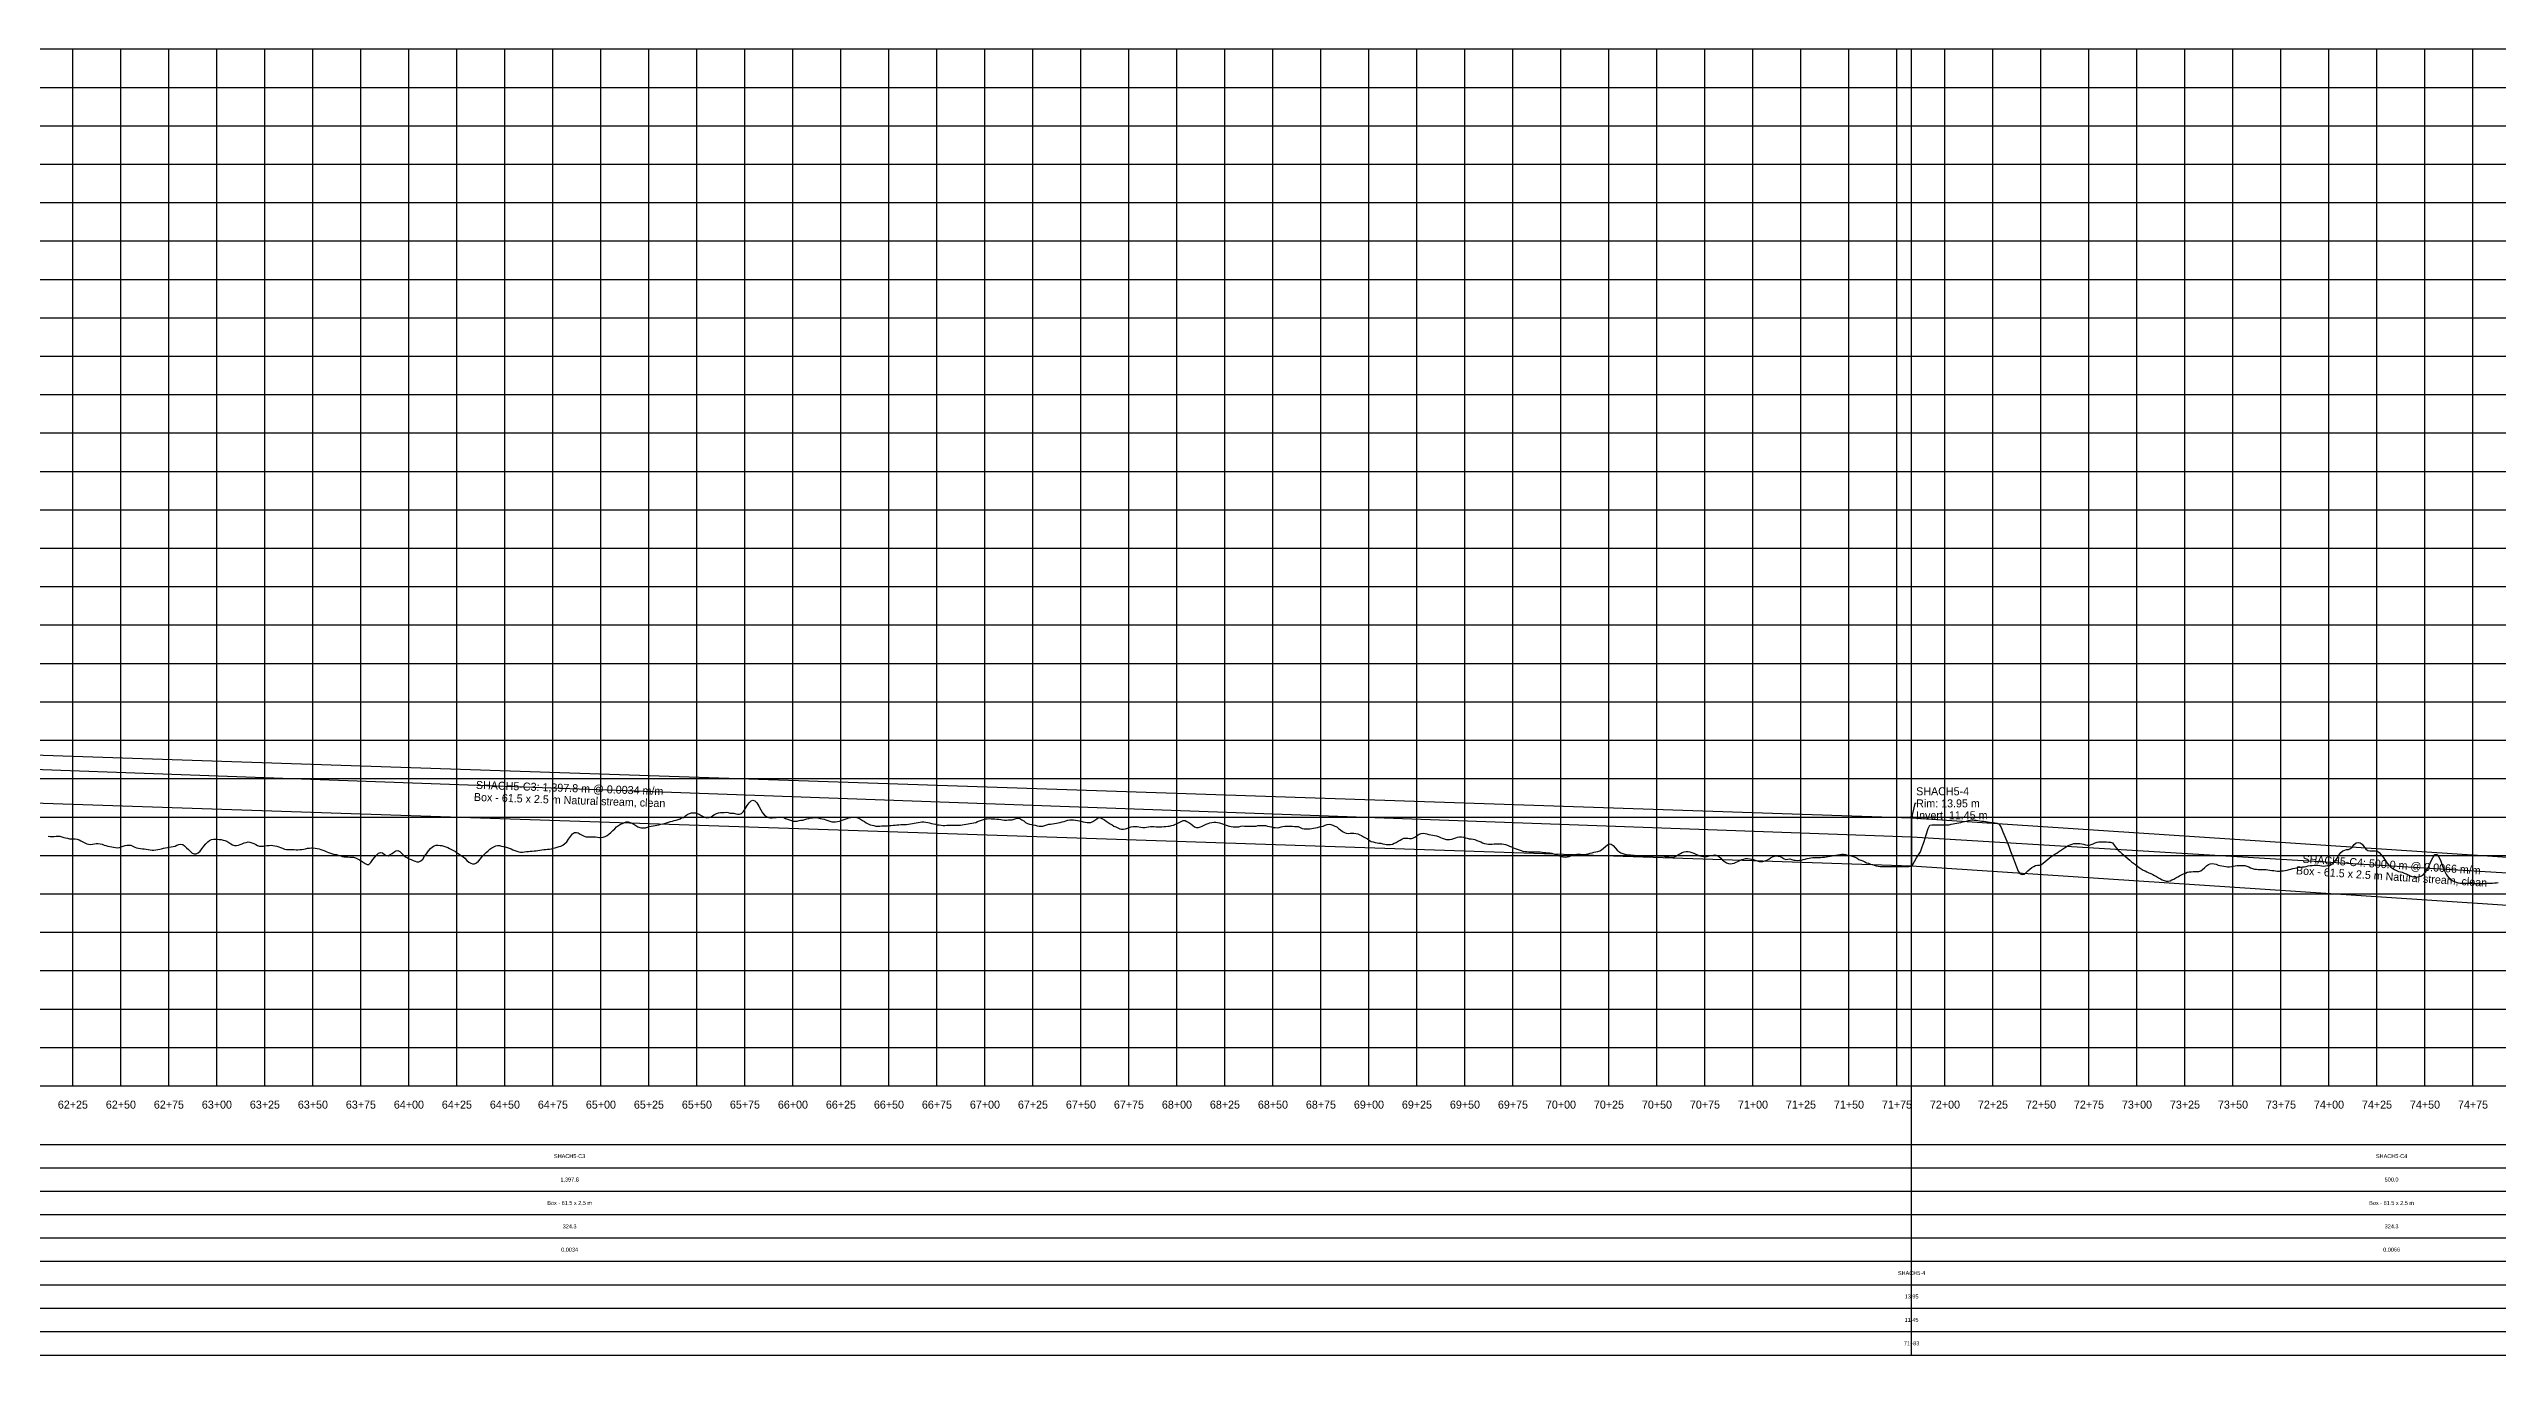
# Model space of a CAD drawing. Extents: x -64 to 9953, y -140 to 549.
# Drawn here: x 6213 to 7488, y -140 to 540 of the extents above; entities that cross this region are included whole.
import ezdxf
from ezdxf.enums import TextEntityAlignment as Align

# ---------------------------------------------------------------- set-up
doc = ezdxf.new("R2010")
doc.units = 0
for name, color, linetype in [('Annotation', 7, 'Continuous'), ('Annotation_Table', 254, 'Continuous'), ('Crown', 7, 'Continuous'), ('Grid', 254, 'Continuous'), ('Grid_Text', 7, 'Continuous'), ('Ground_Elevation', 3, 'Continuous'), ('Hydraulic_Grade', 5, 'Continuous'), ('Invert', 7, 'Continuous'), ('Structure', 7, 'Continuous')]:
    doc.layers.add(name, color=color, linetype=linetype)

msp = doc.modelspace()

# ---------------------------------------------------------------- linework, layer by layer
at = {"layer": 'Annotation', "color": 0}
msp.add_lwpolyline([(7182.6, 139.5), (7182.4, 140.5), (7183.2, 140.3)], close=True, dxfattribs=at)
msp.add_lwpolyline([(7185, 147.1), (7184.3, 147.1), (7182.6, 139.5)], dxfattribs=at)
at = {"layer": 'Annotation_Table', "color": 254}
for points in [[(7182.6, -140.2), (7182.6, 540)], [(-25, -30.5), (9925, -30.5)], [(-25, -42.7), (9925, -42.7)], [(-25, -54.9), (9925, -54.9)], [(-25, -67.1), (9925, -67.1)], [(-25, -79.2), (9925, -79.2)], [(-25, -91.4), (9925, -91.4)], [(-25, -103.6), (9925, -103.6)], [(-25, -115.8), (9925, -115.8)], [(-25, -128), (9925, -128)], [(-25, -140.2), (9925, -140.2)]]:
    msp.add_lwpolyline(points, dxfattribs=at)
at = {"layer": 'Crown', "color": 0}
for points in [[(5784.8, 186.4), (7182.6, 139.5)], [(7182.6, 139.5), (7182.6, 139.5)], [(7182.6, 139.5), (7682.6, 106.6)]]:
    msp.add_lwpolyline(points, dxfattribs=at)
at = {"layer": 'Grid', "color": 254}
for points in [[(-25, 540), (9925, 540)], [(6225, 0), (6225, 540)], [(6250, 0), (6250, 540)], [(6275, 0), (6275, 540)], [(6300, 0), (6300, 540)], [(6325, 0), (6325, 540)], [(6350, 0), (6350, 540)], [(6375, 0), (6375, 540)], [(6400, 0), (6400, 540)], [(6425, 0), (6425, 540)], [(6450, 0), (6450, 540)], [(6475, 0), (6475, 540)], [(6500, 0), (6500, 540)], [(6525, 0), (6525, 540)], [(6550, 0), (6550, 540)], [(6575, 0), (6575, 540)], [(6600, 0), (6600, 540)], [(6625, 0), (6625, 540)], [(6650, 0), (6650, 540)], [(6675, 0), (6675, 540)], [(6700, 0), (6700, 540)], [(6725, 0), (6725, 540)], [(6750, 0), (6750, 540)], [(6775, 0), (6775, 540)], [(6800, 0), (6800, 540)], [(6825, 0), (6825, 540)], [(6850, 0), (6850, 540)], [(6875, 0), (6875, 540)], [(6900, 0), (6900, 540)], [(6925, 0), (6925, 540)], [(6950, 0), (6950, 540)], [(6975, 0), (6975, 540)], [(7000, 0), (7000, 540)], [(7025, 0), (7025, 540)], [(7050, 0), (7050, 540)], [(7075, 0), (7075, 540)], [(7100, 0), (7100, 540)], [(7125, 0), (7125, 540)], [(7150, 0), (7150, 540)], [(7175, 0), (7175, 540)], [(7200, 0), (7200, 540)], [(7225, 0), (7225, 540)], [(7250, 0), (7250, 540)], [(7275, 0), (7275, 540)], [(7300, 0), (7300, 540)], [(7325, 0), (7325, 540)], [(7350, 0), (7350, 540)], [(7375, 0), (7375, 540)], [(7400, 0), (7400, 540)], [(7425, 0), (7425, 540)], [(7450, 0), (7450, 540)], [(7475, 0), (7475, 540)], [(-25, 520), (9925, 520)], [(-25, 500), (9925, 500)], [(-25, 480), (9925, 480)], [(-25, 460), (9925, 460)], [(-25, 440), (9925, 440)], [(-25, 420), (9925, 420)], [(-25, 400), (9925, 400)], [(-25, 380), (9925, 380)], [(-25, 360), (9925, 360)], [(-25, 340), (9925, 340)], [(-25, 320), (9925, 320)], [(-25, 300), (9925, 300)], [(-25, 280), (9925, 280)], [(-25, 260), (9925, 260)], [(-25, 240), (9925, 240)], [(-25, 220), (9925, 220)], [(-25, 200), (9925, 200)], [(-25, 180), (9925, 180)], [(-25, 160), (9925, 160)], [(-25, 140), (9925, 140)], [(-25, 120), (9925, 120)], [(-25, 100), (9925, 100)], [(-25, 80), (9925, 80)], [(-25, 60), (9925, 60)], [(-25, 40), (9925, 40)], [(-25, 20), (9925, 20)], [(-25, 0), (9925, 0)]]:
    msp.add_lwpolyline(points, dxfattribs=at)
at = {"layer": 'Ground_Elevation', "color": 3}
msp.add_lwpolyline([(6212.2, 130), (6213.2, 129.9), (6214.2, 129.8), (6215.2, 129.9), (6216.2, 130), (6217.2, 130), (6218.2, 130), (6219.2, 129.7), (6220.2, 129.4), (6221.2, 129.2), (6222.2, 128.9), (6223.2, 128.7), (6224.2, 128.6), (6225.2, 128.6), (6226.2, 128.6), (6227.2, 128.5), (6228.2, 128.1), (6229.2, 127.6), (6230.2, 127.1), (6231.2, 126.5), (6232.2, 126.1), (6233.2, 125.8), (6234.2, 125.7), (6235.2, 125.8), (6236.2, 126.1), (6237.2, 126.2), (6238.2, 126.2), (6239.2, 126.1), (6240.2, 125.8), (6241.2, 125.4), (6242.2, 125.1), (6243.2, 124.8), (6244.2, 124.6), (6245.2, 124.5), (6246.2, 124.3), (6247.2, 124.1), (6248.2, 124), (6249.2, 124.1), (6250.2, 124.5), (6251.2, 124.9), (6252.2, 125.2), (6253.2, 125.4), (6254.2, 125.4), (6255.2, 125.3), (6256.2, 124.8), (6257.2, 124.3), (6258.2, 123.9), (6259.2, 123.7), (6260.2, 123.6), (6261.2, 123.5), (6262.2, 123.4), (6263.2, 123.2), (6264.2, 123), (6265.2, 122.9), (6266.2, 122.8), (6267.2, 122.8), (6268.2, 122.9), (6269.2, 123.1), (6270.2, 123.3), (6271.2, 123.5), (6272.2, 123.7), (6273.2, 123.9), (6274.2, 124.1), (6275.2, 124.3), (6276.2, 124.5), (6277.2, 124.7), (6278.2, 124.9), (6279.2, 125.4), (6280.2, 125.7), (6281.2, 125.9), (6282.2, 125.6), (6283.2, 125), (6284.2, 124), (6285.2, 123), (6286.2, 122), (6287.2, 121.2), (6288.2, 120.8), (6289.2, 120.9), (6290.2, 121.3), (6291.2, 122.2), (6292.2, 123.4), (6293.2, 124.8), (6294.2, 126), (6295.2, 127), (6296.2, 127.8), (6297.2, 128.2), (6298.2, 128.5), (6299.2, 128.5), (6300.2, 128.4), (6301.2, 128.3), (6302.2, 128.2), (6303.2, 128), (6304.2, 127.8), (6305.2, 127.4), (6306.2, 126.8), (6307.2, 126.1), (6308.2, 125.5), (6309.2, 125.1), (6310.2, 125.1), (6311.2, 125.3), (6312.2, 125.6), (6313.2, 126), (6314.2, 126.5), (6315.2, 126.8), (6316.2, 127), (6317.2, 126.9), (6318.2, 126.6), (6319.2, 126.2), (6320.2, 125.7), (6321.2, 125.2), (6322.2, 124.9), (6323.2, 124.8), (6324.2, 124.9), (6325.2, 125), (6326.2, 125.1), (6327.2, 125.2), (6328.2, 125.3), (6329.2, 125.2), (6330.2, 125), (6331.2, 124.8), (6332.2, 124.4), (6333.2, 124.1), (6334.2, 123.7), (6335.2, 123.3), (6336.2, 123.1), (6337.2, 123.1), (6338.2, 123), (6339.2, 123), (6340.2, 123), (6341.2, 122.9), (6342.2, 122.9), (6343.2, 123), (6344.2, 123.1), (6345.2, 123.3), (6346.2, 123.5), (6347.2, 123.7), (6348.2, 123.8), (6349.2, 123.9), (6350.2, 123.9), (6351.2, 123.8), (6352.2, 123.6), (6353.2, 123.4), (6354.2, 123.1), (6355.2, 122.7), (6356.2, 122.3), (6357.2, 121.9), (6358.2, 121.5), (6359.2, 121.1), (6360.2, 120.8), (6361.2, 120.5), (6362.2, 120.4), (6363.2, 120.2), (6364.2, 119.9), (6365.2, 119.5), (6366.2, 119.3), (6367.2, 119.2), (6368.2, 119.2), (6369.2, 119.1), (6370.2, 119.1), (6371.2, 119), (6372.2, 118.7), (6373.2, 118.2), (6374.2, 117.7), (6375.2, 117.2), (6376.2, 116.5), (6377.2, 115.8), (6378.2, 115.3), (6379.2, 115.3), (6380.2, 116.3), (6381.2, 117.8), (6382.2, 119.1), (6383.2, 120.2), (6384.2, 121.2), (6385.2, 121.6), (6386.2, 121.3), (6387.2, 120.5), (6388.2, 119.9), (6389.2, 119.8), (6390.2, 120.4), (6391.2, 121), (6392.2, 121.7), (6393.2, 122.3), (6394.2, 122.5), (6395.2, 122.1), (6396.2, 121.2), (6397.2, 120.1), (6398.2, 119.3), (6399.2, 118.8), (6400.2, 118.3), (6401.2, 117.9), (6402.2, 117.4), (6403.2, 117), (6404.2, 116.7), (6405.2, 116.7), (6406.2, 117.2), (6407.2, 118.1), (6408.2, 119.6), (6409.2, 120.9), (6410.2, 122.3), (6411.2, 123.6), (6412.2, 124.5), (6413.2, 125), (6414.2, 125.3), (6415.2, 125.3), (6416.2, 125.2), (6417.2, 125.1), (6418.2, 124.8), (6419.2, 124.5), (6420.2, 124.1), (6421.2, 123.6), (6422.2, 123.1), (6423.2, 122.6), (6424.2, 122.1), (6425.2, 121.4), (6426.2, 120.7), (6427.2, 120), (6428.2, 119.3), (6429.2, 118.6), (6430.2, 117.4), (6431.2, 116.5), (6432.2, 115.9), (6433.2, 115.6), (6434.2, 115.6), (6435.2, 116.1), (6436.2, 117), (6437.2, 118.2), (6438.2, 119.4), (6439.2, 120.5), (6440.2, 121.5), (6441.2, 122.4), (6442.2, 123.2), (6443.2, 123.9), (6444.2, 124.5), (6445.2, 125), (6446.2, 125.2), (6447.2, 125.1), (6448.2, 124.9), (6449.2, 124.7), (6450.2, 124.5), (6451.2, 124.2), (6452.2, 123.8), (6453.2, 123.4), (6454.2, 122.9), (6455.2, 122.5), (6456.2, 122.2), (6457.2, 121.9), (6458.2, 121.7), (6459.2, 121.7), (6460.2, 121.8), (6461.2, 122), (6462.2, 122.1), (6463.2, 122.2), (6464.2, 122.2), (6465.2, 122.3), (6466.2, 122.4), (6467.2, 122.6), (6468.2, 122.8), (6469.2, 122.9), (6470.2, 123), (6471.2, 123.1), (6472.2, 123.2), (6473.2, 123.3), (6474.2, 123.4), (6475.2, 123.7), (6476.2, 124), (6477.2, 124.3), (6478.2, 124.6), (6479.2, 124.9), (6480.2, 125.4), (6481.2, 126.2), (6482.2, 127.1), (6483.2, 128.4), (6484.2, 129.8), (6485.2, 131.2), (6486.2, 131.9), (6487.2, 132), (6488.2, 131.7), (6489.2, 131.1), (6490.2, 130.5), (6491.2, 130), (6492.2, 129.7), (6493.2, 129.6), (6494.2, 129.7), (6495.2, 129.7), (6496.2, 129.7), (6497.2, 129.6), (6498.2, 129.5), (6499.2, 129.4), (6500.2, 129.4), (6501.2, 129.5), (6502.2, 129.8), (6503.2, 130.3), (6504.2, 131), (6505.2, 131.9), (6506.2, 132.9), (6507.2, 133.9), (6508.2, 134.8), (6509.2, 135.6), (6510.2, 136.2), (6511.2, 136.7), (6512.2, 137.1), (6513.2, 137.4), (6514.2, 137.4), (6515.2, 137.2), (6516.2, 136.8), (6517.2, 136.2), (6518.2, 135.6), (6519.2, 134.9), (6520.2, 134.5), (6521.2, 134.3), (6522.2, 134.3), (6523.2, 134.4), (6524.2, 134.7), (6525.2, 135), (6526.2, 135.3), (6527.2, 135.4), (6528.2, 135.6), (6529.2, 135.8), (6530.2, 136), (6531.2, 136.2), (6532.2, 136.4), (6533.2, 136.7), (6534.2, 137), (6535.2, 137.3), (6536.2, 137.6), (6537.2, 137.8), (6538.2, 138.1), (6539.2, 138.4), (6540.2, 138.7), (6541.2, 139.1), (6542.2, 139.7), (6543.2, 139.7), (6544.2, 140.8), (6545.2, 141.4), (6546.2, 141.9), (6547.2, 142.2), (6548.2, 142.2), (6549.2, 142.1), (6550.2, 141.8), (6551.2, 141.4), (6552.2, 140.8), (6553.2, 140.3), (6554.2, 139.9), (6555.2, 139.6), (6556.2, 139.7), (6557.2, 140), (6558.2, 140.7), (6559.2, 141.3), (6560.2, 141.9), (6561.2, 142.2), (6562.2, 142.4), (6563.2, 142.4), (6564.2, 142.4), (6565.2, 142.5), (6566.2, 142.3), (6567.2, 142), (6568.2, 142), (6569.2, 142), (6570.2, 141.7), (6571.2, 141.5), (6572.2, 141.5), (6573.2, 141.9), (6574.2, 142.9), (6575.2, 144.3), (6576.2, 146), (6577.2, 147.4), (6578.2, 148.4), (6579.2, 148.7), (6580.2, 148.4), (6581.2, 147.3), (6582.2, 145.6), (6583.2, 143.7), (6584.2, 142.2), (6585.2, 141), (6586.2, 140.2), (6587.2, 139.7), (6588.2, 139.6), (6589.2, 139.6), (6590.2, 139.7), (6591.2, 139.8), (6592.2, 140), (6593.2, 140.1), (6594.2, 139.9), (6595.2, 139.7), (6596.2, 139.3), (6597.2, 138.9), (6598.2, 138.5), (6599.2, 138.1), (6600.2, 137.8), (6601.2, 137.8), (6602.2, 137.8), (6603.2, 138.1), (6604.2, 138.3), (6605.2, 138.4), (6606.2, 138.7), (6607.2, 139), (6608.2, 139.3), (6609.2, 139.5), (6610.2, 139.6), (6611.2, 139.7), (6612.2, 139.7), (6613.2, 139.6), (6614.2, 139.3), (6615.2, 139), (6616.2, 138.8), (6617.2, 138.5), (6618.2, 138.2), (6619.2, 137.9), (6620.2, 137.5), (6621.2, 137.4), (6622.2, 137.5), (6623.2, 137.7), (6624.2, 137.9), (6625.2, 138.2), (6626.2, 138.5), (6627.2, 138.9), (6628.2, 139.2), (6629.2, 139.6), (6630.2, 139.8), (6631.2, 140), (6632.2, 140), (6633.2, 139.8), (6634.2, 139.4), (6635.2, 138.9), (6636.2, 138.2), (6637.2, 137.6), (6638.2, 136.9), (6639.2, 136.4), (6640.2, 136), (6641.2, 135.7), (6642.2, 135.5), (6643.2, 135.3), (6644.2, 135.2), (6645.2, 135.3), (6646.2, 135.4), (6647.2, 135.4), (6648.2, 135.4), (6649.2, 135.4), (6650.2, 135.5), (6651.2, 135.6), (6652.2, 135.7), (6653.2, 135.8), (6654.2, 135.9), (6655.2, 136), (6656.2, 136.1), (6657.2, 136.1), (6658.2, 136.1), (6659.2, 136.1), (6660.2, 136.2), (6661.2, 136.4), (6662.2, 136.6), (6663.2, 136.8), (6664.2, 137), (6665.2, 137.2), (6666.2, 137.3), (6667.2, 137.4), (6668.2, 137.4), (6669.2, 137.3), (6670.2, 137.2), (6671.2, 137), (6672.2, 136.7), (6673.2, 136.4), (6674.2, 136.2), (6675.2, 136), (6676.2, 135.9), (6677.2, 135.7), (6678.2, 135.6), (6679.2, 135.6), (6680.2, 135.7), (6681.2, 135.7), (6682.2, 135.7), (6683.2, 135.7), (6684.2, 135.7), (6685.2, 135.7), (6686.2, 135.7), (6687.2, 135.7), (6688.2, 135.9), (6689.2, 136.1), (6690.2, 136.3), (6691.2, 136.5), (6692.2, 136.7), (6693.2, 136.8), (6694.2, 136.9), (6695.2, 137.2), (6696.2, 137.6), (6697.2, 138), (6698.2, 138.4), (6699.2, 138.7), (6700.2, 139), (6701.2, 139.1), (6702.2, 139.2), (6703.2, 139.1), (6704.2, 139.1), (6705.2, 139), (6706.2, 138.9), (6707.2, 138.8), (6708.2, 138.7), (6709.2, 138.5), (6710.2, 138.4), (6711.2, 138.4), (6712.2, 138.5), (6713.2, 138.5), (6714.2, 138.6), (6715.2, 138.8), (6716.2, 139.2), (6717.2, 139.4), (6718.2, 139.2), (6719.2, 138.6), (6720.2, 138), (6721.2, 137.2), (6722.2, 136.6), (6723.2, 136.2), (6724.2, 136.1), (6725.2, 136), (6726.2, 135.7), (6727.2, 135.4), (6728.2, 135.3), (6729.2, 135.2), (6730.2, 135.3), (6731.2, 135.5), (6732.2, 135.9), (6733.2, 136.2), (6734.2, 136.3), (6735.2, 136.4), (6736.2, 136.6), (6737.2, 136.8), (6738.2, 137), (6739.2, 137.2), (6740.2, 137.4), (6741.2, 137.7), (6742.2, 138), (6743.2, 138.3), (6744.2, 138.5), (6745.2, 138.6), (6746.2, 138.5), (6747.2, 138.3), (6748.2, 138.1), (6749.2, 138), (6750.2, 137.8), (6751.2, 137.5), (6752.2, 137.3), (6753.2, 137.1), (6754.2, 137.1), (6755.2, 137.2), (6756.2, 137.7), (6757.2, 138.4), (6758.2, 139.1), (6759.2, 139.7), (6760.2, 139.6), (6761.2, 139.1), (6762.2, 138.5), (6763.2, 137.8), (6764.2, 137.1), (6765.2, 136.5), (6766.2, 135.9), (6767.2, 135.3), (6768.2, 134.8), (6769.2, 134.3), (6770.2, 133.9), (6771.2, 133.6), (6772.2, 133.6), (6773.2, 133.9), (6774.2, 134.2), (6775.2, 134.5), (6776.2, 134.8), (6777.2, 135.1), (6778.2, 135.1), (6779.2, 135), (6780.2, 134.8), (6781.2, 134.7), (6782.2, 134.6), (6783.2, 134.6), (6784.2, 134.7), (6785.2, 134.9), (6786.2, 135), (6787.2, 135.1), (6788.2, 135), (6789.2, 134.9), (6790.2, 134.9), (6791.2, 134.9), (6792.2, 134.9), (6793.2, 135), (6794.2, 135), (6795.2, 135.2), (6796.2, 135.3), (6797.2, 135.6), (6798.2, 135.8), (6799.2, 136.2), (6800.2, 136.6), (6801.2, 137.2), (6802.2, 137.7), (6803.2, 138.1), (6804.2, 138.1), (6805.2, 137.7), (6806.2, 137.2), (6807.2, 136.4), (6808.2, 135.5), (6809.2, 134.8), (6810.2, 134.5), (6811.2, 134.5), (6812.2, 134.8), (6813.2, 135.3), (6814.2, 135.8), (6815.2, 136.3), (6816.2, 136.6), (6817.2, 136.9), (6818.2, 137.1), (6819.2, 137.3), (6820.2, 137.3), (6821.2, 137.2), (6822.2, 137), (6823.2, 136.6), (6824.2, 136.3), (6825.2, 135.9), (6826.2, 135.6), (6827.2, 135.3), (6828.2, 135.1), (6829.2, 134.9), (6830.2, 134.8), (6831.2, 134.8), (6832.2, 134.9), (6833.2, 135.3), (6834.2, 135.4), (6835.2, 135.3), (6836.2, 135.3), (6837.2, 135.2), (6838.2, 135.2), (6839.2, 135.2), (6840.2, 135.2), (6841.2, 135.3), (6842.2, 135.5), (6843.2, 135.6), (6844.2, 135.6), (6845.2, 135.6), (6846.2, 135.5), (6847.2, 135.3), (6848.2, 135), (6849.2, 134.8), (6850.2, 134.6), (6851.2, 134.5), (6852.2, 134.4), (6853.2, 134.5), (6854.2, 134.9), (6855.2, 135.1), (6856.2, 135.2), (6857.2, 135.3), (6858.2, 135.3), (6859.2, 135.2), (6860.2, 135.2), (6861.2, 135.1), (6862.2, 135.1), (6863.2, 135), (6864.2, 134.5), (6865.2, 134.1), (6866.2, 133.9), (6867.2, 133.8), (6868.2, 133.8), (6869.2, 133.9), (6870.2, 134), (6871.2, 134.2), (6872.2, 134.4), (6873.2, 134.6), (6874.2, 134.8), (6875.2, 135), (6876.2, 135.3), (6877.2, 135.8), (6878.2, 136.1), (6879.2, 136.2), (6880.2, 136.1), (6881.2, 135.8), (6882.2, 135.3), (6883.2, 134.8), (6884.2, 134.1), (6885.2, 133.3), (6886.2, 132.5), (6887.2, 131.9), (6888.2, 131.5), (6889.2, 131.4), (6890.2, 131.5), (6891.2, 131.5), (6892.2, 131.5), (6893.2, 131.4), (6894.2, 131.2), (6895.2, 130.8), (6896.2, 130.3), (6897.2, 129.7), (6898.2, 129.2), (6899.2, 128.6), (6900.2, 127.9), (6901.2, 127.3), (6902.2, 127), (6903.2, 126.7), (6904.2, 126.6), (6905.2, 126.4), (6906.2, 126.3), (6907.2, 126), (6908.2, 125.8), (6909.2, 125.7), (6910.2, 125.7), (6911.2, 125.7), (6912.2, 125.9), (6913.2, 126.3), (6914.2, 126.8), (6915.2, 127.4), (6916.2, 128), (6917.2, 128.5), (6918.2, 128.9), (6919.2, 129), (6920.2, 129), (6921.2, 128.8), (6922.2, 128.8), (6923.2, 129.1), (6924.2, 129.7), (6925.2, 130.4), (6926.2, 131), (6927.2, 131.4), (6928.2, 131.5), (6929.2, 131.4), (6930.2, 131.2), (6931.2, 130.9), (6932.2, 130.7), (6933.2, 130.6), (6934.2, 130.4), (6935.2, 130.2), (6936.2, 129.9), (6937.2, 129.4), (6938.2, 128.9), (6939.2, 128.6), (6940.2, 128.3), (6941.2, 128.2), (6942.2, 128.2), (6943.2, 128.4), (6944.2, 128.8), (6945.2, 129.2), (6946.2, 129.5), (6947.2, 129.6), (6948.2, 129.6), (6949.2, 129.5), (6950.2, 129.2), (6951.2, 128.9), (6952.2, 128.7), (6953.2, 128.6), (6954.2, 128.4), (6955.2, 128.2), (6956.2, 127.8), (6957.2, 127.4), (6958.2, 127), (6959.2, 126.6), (6960.2, 126.2), (6961.2, 126), (6962.2, 125.9), (6963.2, 125.9), (6964.2, 125.9), (6965.2, 126), (6966.2, 126), (6967.2, 126.1), (6968.2, 126.1), (6969.2, 126.1), (6970.2, 125.9), (6971.2, 125.7), (6972.2, 125.3), (6973.2, 124.9), (6974.2, 124.5), (6975.2, 124), (6976.2, 123.6), (6977.2, 123.3), (6978.2, 122.9), (6979.2, 122.5), (6980.2, 122.2), (6981.2, 122), (6982.2, 122), (6983.2, 121.9), (6984.2, 121.9), (6985.2, 121.9), (6986.2, 121.9), (6987.2, 121.9), (6988.2, 121.8), (6989.2, 121.8), (6990.2, 121.7), (6991.2, 121.6), (6992.2, 121.5), (6993.2, 121.4), (6994.2, 121.3), (6995.2, 121.1), (6996.2, 120.8), (6997.2, 120.5), (6998.2, 120.2), (6999.2, 119.8), (7000.2, 119.4), (7001.2, 119.2), (7002.2, 119.1), (7003.2, 119.2), (7004.2, 119.5), (7005.2, 119.8), (7006.2, 120.1), (7007.2, 120.4), (7008.2, 120.6), (7009.2, 120.6), (7010.2, 120.6), (7011.2, 120.5), (7012.2, 120.5), (7013.2, 120.6), (7014.2, 120.8), (7015.2, 121.1), (7016.2, 121.4), (7017.2, 121.7), (7018.2, 121.9), (7019.2, 122.1), (7020.2, 122.4), (7021.2, 122.9), (7022.2, 123.7), (7023.2, 124.6), (7024.2, 125.5), (7025.2, 126), (7026.2, 125.9), (7027.2, 125.1), (7028.2, 123.9), (7029.2, 122.8), (7030.2, 122), (7031.2, 121.4), (7032.2, 121), (7033.2, 120.7), (7034.2, 120.5), (7035.2, 120.3), (7036.2, 120.3), (7037.2, 120.2), (7038.2, 120.1), (7039.2, 120), (7040.2, 119.9), (7041.2, 119.9), (7042.2, 119.8), (7043.2, 119.7), (7044.2, 119.5), (7045.2, 119.5), (7046.2, 119.5), (7047.2, 119.6), (7048.2, 119.7), (7049.2, 119.7), (7050.2, 119.8), (7051.2, 119.8), (7052.2, 119.8), (7053.2, 119.7), (7054.2, 119.5), (7055.2, 119.3), (7056.2, 119.2), (7057.2, 119), (7058.2, 119.1), (7059.2, 119.3), (7060.2, 119.8), (7061.2, 120.4), (7062.2, 121), (7063.2, 121.6), (7064.2, 121.9), (7065.2, 122.1), (7066.2, 122), (7067.2, 121.8), (7068.2, 121.5), (7069.2, 121.1), (7070.2, 120.7), (7071.2, 120.3), (7072.2, 119.8), (7073.2, 119.6), (7074.2, 119.5), (7075.2, 119.5), (7076.2, 119.5), (7077.2, 119.7), (7078.2, 120), (7079.2, 120.2), (7080.2, 120.3), (7081.2, 120), (7082.2, 119.4), (7083.2, 118.5), (7084.2, 117.6), (7085.2, 116.8), (7086.2, 116.1), (7087.2, 115.7), (7088.2, 115.6), (7089.2, 115.7), (7090.2, 116), (7091.2, 116.5), (7092.2, 116.9), (7093.2, 117.3), (7094.2, 117.8), (7095.2, 118.1), (7096.2, 118.4), (7097.2, 118.4), (7098.2, 118.2), (7099.2, 118.1), (7100.2, 117.8), (7101.2, 117.5), (7102.2, 117.1), (7103.2, 116.9), (7104.2, 116.8), (7105.2, 116.8), (7106.2, 117.1), (7107.2, 117.5), (7108.2, 118.1), (7109.2, 118.8), (7110.2, 119.3), (7111.2, 119.6), (7112.2, 119.7), (7113.2, 119.6), (7114.2, 119.4), (7115.2, 118.9), (7116.2, 118.3), (7117.2, 117.9), (7118.2, 118.1), (7119.2, 118.2), (7120.2, 117.8), (7121.2, 117.6), (7122.2, 117.5), (7123.2, 117.4), (7124.2, 117.5), (7125.2, 117.6), (7126.2, 117.8), (7127.2, 118.1), (7128.2, 118.4), (7129.2, 118.6), (7130.2, 118.8), (7131.2, 118.9), (7132.2, 118.9), (7133.2, 118.9), (7134.2, 118.9), (7135.2, 118.9), (7136.2, 119), (7137.2, 119.1), (7138.2, 119.2), (7139.2, 119.4), (7140.2, 119.6), (7141.2, 119.8), (7142.2, 120), (7143.2, 120.2), (7144.2, 120.3), (7145.2, 120.5), (7146.2, 120.6), (7147.2, 120.7), (7148.2, 120.5), (7149.2, 120.2), (7150.2, 119.9), (7151.2, 119.7), (7152.2, 119.5), (7153.2, 119.1), (7154.2, 118.5), (7155.2, 117.9), (7156.2, 117.5), (7157.2, 117.1), (7158.2, 116.6), (7159.2, 116.2), (7160.2, 115.9), (7161.2, 115.5), (7162.2, 115.2), (7163.2, 114.9), (7164.2, 114.6), (7165.2, 114.4), (7166.2, 114.3), (7167.2, 114.3), (7168.2, 114.2), (7169.2, 114.2), (7170.2, 114.2), (7171.2, 114.2), (7172.2, 114.2), (7173.2, 114.2), (7174.2, 114.2), (7175.2, 114.2), (7176.2, 114.2), (7177.2, 114.2), (7178.2, 114.3), (7179.2, 114.3), (7180.2, 114.3), (7181.2, 114.3), (7182.2, 114.4), (7183.2, 115.3), (7184.2, 116.9), (7185.2, 118.7), (7186.2, 120.3), (7187.2, 121.9), (7188.2, 124.4), (7189.2, 127.3), (7190.2, 130.7), (7191.2, 134), (7192.2, 135.8), (7193.2, 136), (7194.2, 136), (7195.2, 136), (7196.2, 136), (7197.2, 136), (7198.2, 136), (7199.2, 136), (7200.2, 136), (7201.2, 136), (7202.2, 136), (7203.2, 136.2), (7204.2, 136.4), (7205.2, 136.6), (7206.2, 136.8), (7207.2, 137), (7208.2, 137.2), (7209.2, 137.5), (7210.2, 137.7), (7211.2, 137.9), (7212.2, 138.1), (7213.2, 138.3), (7214.2, 138.5), (7215.2, 138.4), (7216.2, 138.3), (7217.2, 138.2), (7218.2, 138), (7219.2, 137.9), (7220.2, 137.8), (7221.2, 137.6), (7222.2, 137.5), (7223.2, 137.3), (7224.2, 137.2), (7225.2, 137.1), (7226.2, 136.9), (7227.2, 136.8), (7228.2, 136.2), (7229.2, 134.5), (7230.2, 132.3), (7231.2, 129.9), (7232.2, 127.4), (7233.2, 124.8), (7234.2, 122.2), (7235.2, 119.6), (7236.2, 116.8), (7237.2, 114), (7238.2, 111.8), (7239.2, 110.4), (7240.2, 110.1), (7241.2, 110.2), (7242.2, 110.9), (7243.2, 111.9), (7244.2, 112.9), (7245.2, 113.7), (7246.2, 114.3), (7247.2, 114.7), (7248.2, 114.9), (7249.2, 115), (7250.2, 115.3), (7251.2, 115.9), (7252.2, 116.8), (7253.2, 117.7), (7254.2, 118.6), (7255.2, 119.3), (7256.2, 120), (7257.2, 120.6), (7258.2, 121.2), (7259.2, 121.9), (7260.2, 122.6), (7261.2, 123.3), (7262.2, 123.9), (7263.2, 124.5), (7264.2, 125.1), (7265.2, 125.5), (7266.2, 125.9), (7267.2, 126.2), (7268.2, 126.2), (7269.2, 126.2), (7270.2, 126.2), (7271.2, 126), (7272.2, 125.8), (7273.2, 125.5), (7274.2, 125.4), (7275.2, 125.4), (7276.2, 125.6), (7277.2, 126.1), (7278.2, 126.5), (7279.2, 126.9), (7280.2, 127), (7281.2, 127), (7282.2, 127), (7283.2, 127), (7284.2, 127), (7285.2, 126.9), (7286.2, 126.9), (7287.2, 126.5), (7288.2, 125.4), (7289.2, 123.9), (7290.2, 122.7), (7291.2, 121.8), (7292.2, 121), (7293.2, 120.2), (7294.2, 119.3), (7295.2, 118.4), (7296.2, 117.6), (7297.2, 116.7), (7298.2, 115.9), (7299.2, 115.2), (7300.2, 114.4), (7301.2, 113.7), (7302.2, 113), (7303.2, 112.4), (7304.2, 111.9), (7305.2, 111.4), (7306.2, 110.9), (7307.2, 110.5), (7308.2, 110), (7309.2, 109.5), (7310.2, 109), (7311.2, 108.4), (7312.2, 107.8), (7313.2, 107.3), (7314.2, 106.9), (7315.2, 106.6), (7316.2, 106.6), (7317.2, 106.8), (7318.2, 107.2), (7319.2, 107.7), (7320.2, 108.3), (7321.2, 108.8), (7322.2, 109.4), (7323.2, 109.9), (7324.2, 110.4), (7325.2, 110.8), (7326.2, 111.2), (7327.2, 111.4), (7328.2, 111.5), (7329.2, 111.6), (7330.2, 111.6), (7331.2, 111.6), (7332.2, 111.7), (7333.2, 112), (7334.2, 112.7), (7335.2, 113.6), (7336.2, 114.5), (7337.2, 115.2), (7338.2, 115.6), (7339.2, 115.7), (7340.2, 115.6), (7341.2, 115.4), (7342.2, 115), (7343.2, 114.7), (7344.2, 114.5), (7345.2, 114.4), (7346.2, 114.2), (7347.2, 114.1), (7348.2, 114.1), (7349.2, 114.2), (7350.2, 114.4), (7351.2, 114.5), (7352.2, 114.7), (7353.2, 114.8), (7354.2, 114.8), (7355.2, 114.8), (7356.2, 114.7), (7357.2, 114.4), (7358.2, 114), (7359.2, 113.5), (7360.2, 113.2), (7361.2, 112.9), (7362.2, 112.8), (7363.2, 112.7), (7364.2, 112.7), (7365.2, 112.7), (7366.2, 112.7), (7367.2, 112.6), (7368.2, 112.5), (7369.2, 112.3), (7370.2, 112.2), (7371.2, 112.1), (7372.2, 112), (7373.2, 111.8), (7374.2, 111.8), (7375.2, 111.9), (7376.2, 112), (7377.2, 112.2), (7378.2, 112.4), (7379.2, 112.6), (7380.2, 112.9), (7381.2, 113.2), (7382.2, 113.4), (7383.2, 113.6), (7384.2, 113.8), (7385.2, 113.9), (7386.2, 114), (7387.2, 114.1), (7388.2, 114.3), (7389.2, 114.5), (7390.2, 114.7), (7391.2, 114.8), (7392.2, 114.9), (7393.2, 114.9), (7394.2, 114.9), (7395.2, 114.7), (7396.2, 114.5), (7397.2, 114.4), (7398.2, 114.5), (7399.2, 114.7), (7400.2, 114.8), (7401.2, 115.2), (7402.2, 116), (7403.2, 117), (7404.2, 118.5), (7405.2, 120.2), (7406.2, 121.5), (7407.2, 122.4), (7408.2, 122.8), (7409.2, 123), (7410.2, 123.1), (7411.2, 123.6), (7412.2, 124.5), (7413.2, 125.6), (7414.2, 126.5), (7415.2, 126.7), (7416.2, 126.6), (7417.2, 125.9), (7418.2, 124.6), (7419.2, 123.3), (7420.2, 122.6), (7421.2, 122.3), (7422.2, 122.3), (7423.2, 122.4), (7424.2, 122.4), (7425.2, 122.2), (7426.2, 121.5), (7427.2, 120.3), (7428.2, 119), (7429.2, 117.6), (7430.2, 116.2), (7431.2, 114.9), (7432.2, 113.9), (7433.2, 113.2), (7434.2, 112.7), (7435.2, 112.1), (7436.2, 111.7), (7437.2, 111.4), (7438.2, 111.2), (7439.2, 110.8), (7440.2, 110.4), (7441.2, 109.9), (7442.2, 109.4), (7443.2, 109.1), (7444.2, 108.8), (7445.2, 108.7), (7446.2, 108.8), (7447.2, 109), (7448.2, 109.4), (7449.2, 110.1), (7450.2, 111.2), (7451.2, 112.7), (7452.2, 114.8), (7453.2, 117.1), (7454.2, 119.1), (7455.2, 120.4), (7456.2, 120.4), (7457.2, 119.2), (7458.2, 117), (7459.2, 114.4), (7460.2, 111.9), (7461.2, 109.9), (7462.2, 108.5), (7463.2, 107.5), (7464.2, 106.9), (7465.2, 106.4), (7466.2, 106), (7467.2, 105.7), (7468.2, 105.5), (7469.2, 105.5), (7470.2, 105.5), (7471.2, 105.5), (7472.2, 105.5), (7473.2, 105.5), (7474.2, 105.5), (7475.2, 105.4), (7476.2, 105.3), (7477.2, 105.3), (7478.2, 105.3), (7479.2, 105.3), (7480.2, 105.3), (7481.2, 105.4), (7482.2, 105.5), (7483.2, 105.6), (7484.2, 105.6), (7485.2, 105.6), (7486.2, 105.7), (7487.2, 105.8), (7488.2, 105.9)], dxfattribs=at)
at = {"layer": 'Hydraulic_Grade', "color": 5}
for points in [[(5784.8, 180.1), (7182.6, 129.7)], [(7182.6, 129.7), (7182.6, 129.7)], [(7182.6, 129.7), (7682.6, 99.4)]]:
    msp.add_lwpolyline(points, dxfattribs=at)
at = {"layer": 'Invert', "color": 0}
for points in [[(5784.8, 161.4), (7182.6, 114.5)], [(7182.6, 114.5), (7182.6, 114.5)], [(7182.6, 114.5), (7682.6, 81.6)]]:
    msp.add_lwpolyline(points, dxfattribs=at)
at = {"layer": 'Structure', "color": 0}
msp.add_lwpolyline([(7182.6, 139.5), (7182.6, 114.5)], dxfattribs=at)
msp.add_lwpolyline([(7182.6, 139.5), (7182.6, 114.5)], dxfattribs=at)

# ---------------------------------------------------------------- texts
at = {"layer": 'Annotation', "color": 0}
for s, rotation, p in [('SHACH5-C3: 1,397.8 m @ 0.0034 m/m', 358.0795, (6483.7, 155.1)), ('Box - 61.5 x 2.5 m Natural stream, clean', 358.0795, (6483.7, 148.8)), ('SHACH5-C4: 500.0 m @ 0.0066 m/m', 356.2365, (7432.6, 115.2)), ('Box - 61.5 x 2.5 m Natural stream, clean', 356.2365, (7432.6, 109))]:
    msp.add_text(s, height=4.167, rotation=rotation, dxfattribs=at).set_placement(p, align=Align.MIDDLE_CENTER)
for s, height, p in [('SHACH5-4', 4.17, (7185, 153.4)), ('Rim: 13.95 m', 4.167, (7185, 147.1)), ('Invert: 11.45 m', 4.167, (7185, 140.9))]:
    msp.add_text(s, height=height, dxfattribs=at).set_placement(p, align=Align.MIDDLE_LEFT)
at = {"layer": 'Annotation_Table', "color": 0}
for s, height, p in [('SHACH5-C3', 2.08, (6483.7, -36.6)), ('SHACH5-C4', 2.08, (7432.6, -36.6)), ('1,397.8', 2.08, (6483.7, -48.8)), ('500.0', 2.08, (7432.6, -48.8)), ('Box - 61.5 x 2.5 m', 2.083, (6483.7, -61)), ('Box - 61.5 x 2.5 m', 2.083, (7432.6, -61)), ('324.3', 2.08, (6483.7, -73.2)), ('324.3', 2.08, (7432.6, -73.2)), ('0.0034', 2.08, (6483.7, -85.3)), ('0.0066', 2.08, (7432.6, -85.3)), ('SHACH5-4', 2.08, (7182.6, -97.5)), ('13.95', 2.08, (7182.6, -109.7)), ('11.45', 2.08, (7182.6, -121.9)), ('71+83', 2.08, (7182.6, -134.1))]:
    msp.add_text(s, height=height, dxfattribs=at).set_placement(p, align=Align.MIDDLE_CENTER)
at = {"layer": 'Grid_Text', "color": 0}
for s, p in [('62+25', (6225, -7.7)), ('62+50', (6250, -7.7)), ('62+75', (6275, -7.7)), ('63+00', (6300, -7.7)), ('63+25', (6325, -7.7)), ('63+50', (6350, -7.7)), ('63+75', (6375, -7.7)), ('64+00', (6400, -7.7)), ('64+25', (6425, -7.7)), ('64+50', (6450, -7.7)), ('64+75', (6475, -7.7)), ('65+00', (6500, -7.7)), ('65+25', (6525, -7.7)), ('65+50', (6550, -7.7)), ('65+75', (6575, -7.7)), ('66+00', (6600, -7.7)), ('66+25', (6625, -7.7)), ('66+50', (6650, -7.7)), ('66+75', (6675, -7.7)), ('67+00', (6700, -7.7)), ('67+25', (6725, -7.7)), ('67+50', (6750, -7.7)), ('67+75', (6775, -7.7)), ('68+00', (6800, -7.7)), ('68+25', (6825, -7.7)), ('68+50', (6850, -7.7)), ('68+75', (6875, -7.7)), ('69+00', (6900, -7.7)), ('69+25', (6925, -7.7)), ('69+50', (6950, -7.7)), ('69+75', (6975, -7.7)), ('70+00', (7000, -7.7)), ('70+25', (7025, -7.7)), ('70+50', (7050, -7.7)), ('70+75', (7075, -7.7)), ('71+00', (7100, -7.7)), ('71+25', (7125, -7.7)), ('71+50', (7150, -7.7)), ('71+75', (7175, -7.7)), ('72+00', (7200, -7.7)), ('72+25', (7225, -7.7)), ('72+50', (7250, -7.7)), ('72+75', (7275, -7.7)), ('73+00', (7300, -7.7)), ('73+25', (7325, -7.7)), ('73+50', (7350, -7.7)), ('73+75', (7375, -7.7)), ('74+00', (7400, -7.7)), ('74+25', (7425, -7.7)), ('74+50', (7450, -7.7)), ('74+75', (7475, -7.7))]:
    msp.add_text(s, height=4.17, dxfattribs=at).set_placement(p, align=Align.TOP_CENTER)

doc.saveas('drawing.dxf')
